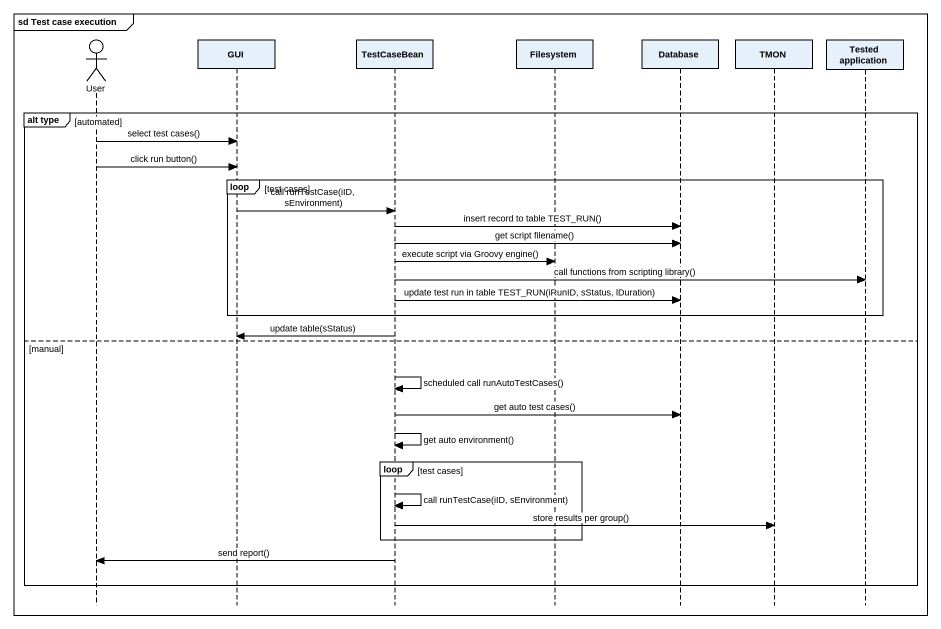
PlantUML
@startuml
mainframe sd Test case execution
hide footbox
actor User
participant GUI
participant TestCaseBean
participant Filesystem
participant "Database" as Database_
participant TMON
participant "Tested application" as Tested_application

group alt type [automated]
  User -> GUI : select test cases()
  User -> GUI : click run button()
  loop test cases
    GUI -> TestCaseBean : call runTestCase(iID, sEnvironment)
    TestCaseBean -> Database_ : insert record to table TEST_RUN()
    TestCaseBean -> Database_ : get script filename()
    TestCaseBean -> Filesystem : execute script via Groovy engine()
    TestCaseBean -> Tested_application : call functions from scripting library()
    TestCaseBean -> Database_ : update test run in table TEST_RUN(iRunID, sStatus, lDuration)
  end
  TestCaseBean -> GUI : update table(sStatus)
else manual
  TestCaseBean -> TestCaseBean : scheduled call runAutoTestCases()
  TestCaseBean -> Database_ : get auto test cases()
  TestCaseBean -> TestCaseBean : get auto environment()
  loop test cases
    TestCaseBean -> TestCaseBean : call runTestCase(iID, sEnvironment)
    TestCaseBean -> TMON : store results per group()
  end
  TestCaseBean -> User : send report()
end
@enduml
